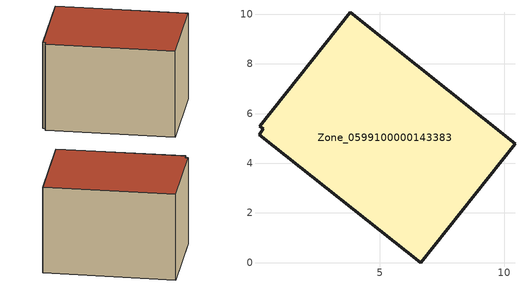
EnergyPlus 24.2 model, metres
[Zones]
Zone_0599100000143383
 floor ground (C_G): 0.31,5.38 0.18,5.49 3.82,10.07 10.44,4.78 6.64,0 0.14,5.15 z0.48
 wall outside (C_F): 6.64,0 10.44,4.78 3.82,10.07 0.18,5.49 0.31,5.38 0.14,5.15 6.64,0 z0.48:6.38
 roof outside (C_R): 0.31,5.38 0.14,5.15 6.64,0 10.44,4.78 3.82,10.07 0.18,5.49 z6.38
[BUILDING]
Pand.0599100000143383: North Axis=0; Terrain=City; Loads Convergence Tolerance Value=0.04; Temperature Convergence Tolerance Value=0.4; Solar Distribution=FullExterior; Maximum Number of Warmup Days=25; Minimum Number of Warmup Days=1
[Site:Location]
Rotterdam.The.Hague.AP_ZH_NLD Design_Conditions: Latitude=51.96; Longitude=4.45; Time Zone=1; Elevation=-4.5
[SITE:GROUNDTEMPERATURE:BUILDINGSURFACE]
18, 18, 18, 18, 18, 18, 18, 18, 18, 18, 18, 18
[MATERIAL] Thermal Absorptance=0.9; Solar Absorptance=0.7; Visible Absorptance=0.7
Name | Roughness | Thickness | Conductivity | Density | Specific Heat
G.TI.1946-1964 | MediumSmooth | 0.15 | 1 | 540 | 1210
F.TI.1946-1964 | Rough | 0.3 | 0.857143 | 1920 | 840
R.TI.1946-1964 | MediumRough | 0.2 | 0.277778 | 1500 | 1000
[CONSTRUCTION]
C_G: G.TI.1946-1964
C_F: F.TI.1946-1964
C_R: R.TI.1946-1964
[ZONE]
Zone_0599100000143383: Type=1; Multiplier=1; Ceiling Height=Autocalculate; Volume=Autocalculate; Floor Area=autocalculate; Part of Total Floor Area=Yes
[ZONEINFILTRATION:DESIGNFLOWRATE]
Infil_Zone_0599100000143383: Zone or ZoneList or Space or SpaceList=Zone_0599100000143383; Schedule=AlwaysOn; Design Flow Rate Calculation Method=Flow/Area; Flow Rate per Floor Area=0.003; Constant Term Coefficient=1; Temperature Term Coefficient=0; Velocity Term Coefficient=0; Velocity Squared Term Coefficient=0
[HVACTEMPLATE:ZONE:IDEALLOADSAIRSYSTEM]
Zone_0599100000143383: Maximum Heating Supply Air Temperature=50; Minimum Cooling Supply Air Temperature=13; Maximum Heating Supply Air Humidity Ratio=0.0156; Minimum Cooling Supply Air Humidity Ratio=0.0077; Heating Limit=NoLimit; Cooling Limit=NoLimit; Dehumidification Control Type=ConstantSensibleHeatRatio; Cooling Sensible Heat Ratio=0.7; Dehumidification Setpoint=60; Humidification Control Type=None; Humidification Setpoint=30; Outdoor Air Method=None; Outdoor Air Flow Rate per Person=0.00944; Outdoor Air Flow Rate per Zone Floor Area=0; Outdoor Air Flow Rate per Zone=0; Demand Controlled Ventilation Type=None; Outdoor Air Economizer Type=NoEconomizer; Heat Recovery Type=None; Sensible Heat Recovery Effectiveness=0.7; Latent Heat Recovery Effectiveness=0.65
[ZONECONTROL:THERMOSTAT]
ThermostatControl_Zone_0599100000143383: Zone or ZoneList=Zone_0599100000143383; Control Type Schedule=DualSetpointControlType; Control 1=Thermostat_Zone_0599100000143383; Temperature Difference Between Cutout And Setpoint=0
[THERMOSTATSETPOINT:DUALSETPOINT]
Thermostat_Zone_0599100000143383: Heating Setpoint Temperature Schedule=HeatingSetpoint_Zone_0599100000143383; Cooling Setpoint Temperature Schedule=CoolingSetpoint_Zone_0599100000143383
[SCHEDULE:COMPACT]
HeatingSetpoint_Zone_0599100000143383: Through: 12/31, For: AllDays, Until: 24:00, 21
CoolingSetpoint_Zone_0599100000143383: Through: 12/31, For: AllDays, Until: 24:00, 24
DualSetpointControlType: Through: 12/31, For: AllDays, Until: 24:00, 4
AlwaysOn: Through: 12/31, For: AllDays, Until: 24:00, 1
